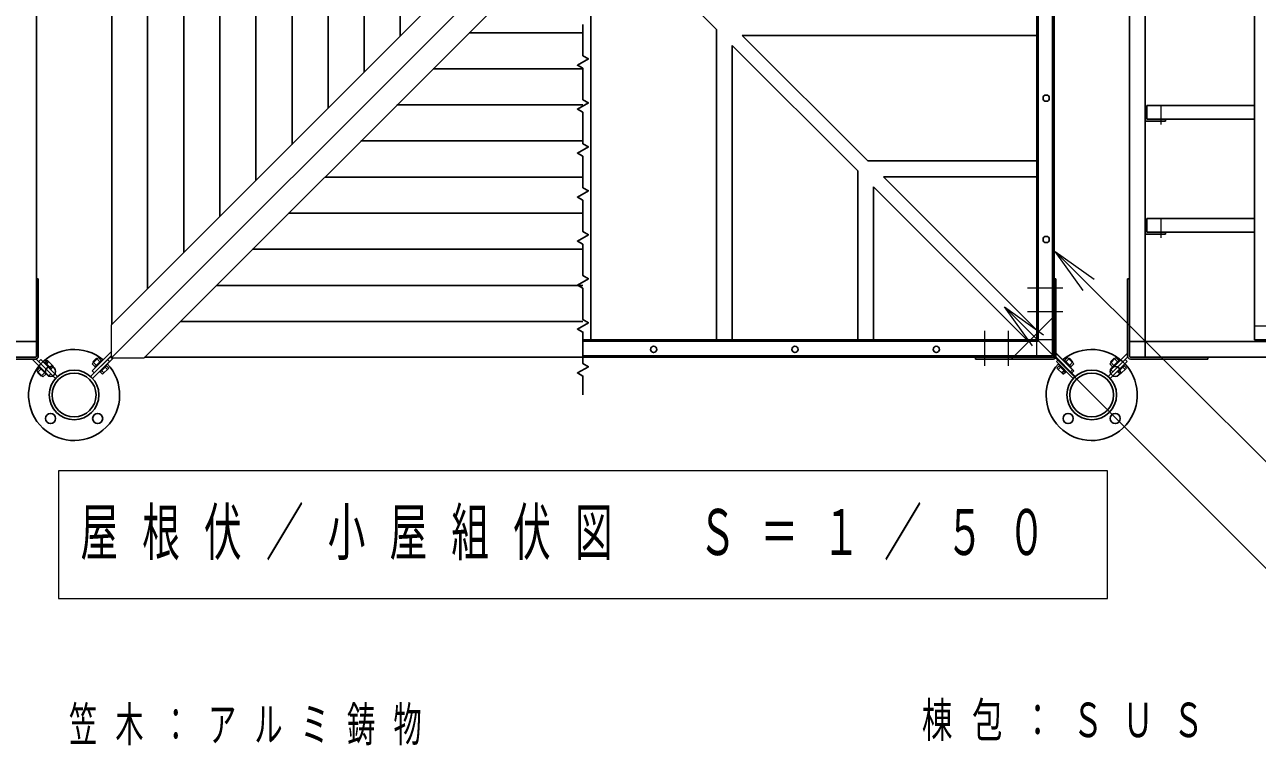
# Model space of a CAD drawing. Units: millimetres on the paper, scale 1:50. Extents: x -365 to 10, y -38 to 257.
# Drawn here: x -268.8 to -190.3, y 134 to 179.9 of the extents above; entities that cross this region are included whole.
import ezdxf

# ---------------------------------------------------------------- set-up
doc = ezdxf.new("R2010")
doc.units = ezdxf.units.MM
doc.linetypes.add('USER1', pattern=[4.5, 2.5, -2])
doc.linetypes.add('USER2', pattern=[6, 3, -1, 1, -1])
doc.layers.add('LY_1', color=7, linetype='Continuous', lineweight=25)
doc.styles.add('ＭＳ ゴシック', font='')
doc.styles.get('ＭＳ ゴシック').set_extended_font_data('MS Gothic')

msp = doc.modelspace()

# ---------------------------------------------------------------- linework, layer by layer
at = {"layer": 'LY_1'}
for p, q in [((-197.491, 218.714), (-197.491, 158.714)), ((-268.091, 161.314), (-268.091, 216.114)), ((-198.491, 216.114), (-198.491, 161.314)), ((-190.531, 188.714), (-190.531, 159.814)), ((-224.791, 179.577), (-233.291, 188.077)), ((-215.154, 171.214), (-223.154, 179.214)), ((-215.791, 170.577), (-223.791, 178.577)), ((-190.531, 174.754), (-197.391, 174.754)), ((-197.391, 173.874), (-197.391, 174.754)), ((-197.491, 173.754), (-196.191, 173.754)), ((-190.531, 173.874), (-197.391, 173.874)), ((-196.191, 173.754), (-196.191, 173.874)), ((-205.027, 159.814), (-214.791, 169.577)), ((-204.391, 160.45), (-214.154, 170.214)), ((-190.531, 167.554), (-197.391, 167.554)), ((-197.391, 166.674), (-197.391, 167.554)), ((-197.491, 166.554), (-196.191, 166.554)), ((-190.531, 166.674), (-197.391, 166.674)), ((-196.191, 166.554), (-196.191, 166.674)), ((-268.091, 163.714), (-267.971, 163.714)), ((-268.091, 163.714), (-268.091, 158.774)), ((-267.971, 163.714), (-267.971, 158.774)), ((-203.291, 163.714), (-203.291, 158.774)), ((-203.171, 163.714), (-203.291, 163.714)), ((-203.171, 163.714), (-203.291, 163.714)), ((-203.291, 163.714), (-203.291, 158.774)), ((-203.171, 163.714), (-203.171, 158.774)), ((-203.171, 163.714), (-203.171, 158.774)), ((-198.611, 163.714), (-198.491, 163.714)), ((-198.611, 163.714), (-198.611, 158.774)), ((-198.491, 163.714), (-198.491, 158.774)), ((-328.091, 159.714), (-268.091, 159.714)), ((-198.491, 159.714), (-138.491, 159.714)), ((-190.531, 159.814), (-189.651, 159.814)), ((-273.091, 158.714), (-268.151, 158.714)), ((-273.091, 158.594), (-268.151, 158.594)), ((-267.292, 157.533), (-268.353, 158.594)), ((-266.87, 157.365), (-268.098, 158.594)), ((-264.639, 157.493), (-263.291, 158.841)), ((-264.639, 157.493), (-263.338, 158.794)), ((-264.149, 158.695), (-264.545, 158.299)), ((-264.542, 157.844), (-263.291, 159.095)), ((-264.512, 157.365), (-263.21, 158.667)), ((-264.271, 158.647), (-264.497, 158.421)), ((-264.05, 158.426), (-264.271, 158.647)), ((-263.965, 158.511), (-264.149, 158.695)), ((-208.291, 158.714), (-203.351, 158.714)), ((-208.291, 158.714), (-208.291, 158.594)), ((-208.291, 158.714), (-208.291, 158.594)), ((-208.291, 158.714), (-203.351, 158.714)), ((-208.291, 158.594), (-203.351, 158.594)), ((-208.291, 158.594), (-203.351, 158.594)), ((-202.039, 157.844), (-203.291, 159.095)), ((-201.943, 157.493), (-203.291, 158.841)), ((-202.11, 157.915), (-203.171, 158.975)), ((-202.11, 157.915), (-203.171, 158.975)), ((-201.943, 157.493), (-203.171, 158.721)), ((-201.943, 157.493), (-203.171, 158.721)), ((-202.616, 158.511), (-202.432, 158.695)), ((-202.616, 158.511), (-202.432, 158.695)), ((-202.616, 158.511), (-202.432, 158.695)), ((-202.531, 158.426), (-202.311, 158.647)), ((-202.531, 158.427), (-202.311, 158.647)), ((-202.531, 158.426), (-202.311, 158.647)), ((-202.432, 158.695), (-202.036, 158.299)), ((-202.432, 158.695), (-202.036, 158.299)), ((-202.432, 158.695), (-202.036, 158.299)), ((-202.311, 158.647), (-202.084, 158.421)), ((-202.311, 158.647), (-202.084, 158.421)), ((-202.311, 158.647), (-202.084, 158.421)), ((-199.839, 157.493), (-198.611, 158.721)), ((-199.349, 158.695), (-199.745, 158.299)), ((-199.471, 158.647), (-199.697, 158.421)), ((-199.672, 157.915), (-198.611, 158.975)), ((-199.25, 158.426), (-199.471, 158.647)), ((-199.165, 158.511), (-199.349, 158.695)), ((-193.491, 158.714), (-198.431, 158.714)), ((-193.491, 158.594), (-198.431, 158.594)), ((-195.891, 158.714), (-141.091, 158.714)), ((-193.491, 158.714), (-193.491, 158.594)), ((-267.889, 158.039), (-268.072, 157.855)), ((-268.072, 157.855), (-267.676, 157.459)), ((-267.804, 157.954), (-268.024, 157.734)), ((-267.815, 158.565), (-267.942, 158.438)), ((-267.857, 158.098), (-267.903, 158.053)), ((-267.903, 158.053), (-267.478, 157.629)), ((-266.743, 157.493), (-267.815, 158.565)), ((-267.603, 158.353), (-267.558, 158.398)), ((-267.558, 158.398), (-267.133, 157.974)), ((-267.543, 158.384), (-267.402, 158.525)), ((-267.459, 158.299), (-267.317, 158.441)), ((-267.402, 158.525), (-267.006, 158.129)), ((-267.232, 158.073), (-267.091, 158.214)), ((-267.179, 157.929), (-267.133, 157.974)), ((-267.147, 157.988), (-267.006, 158.129)), ((-264.361, 158.115), (-264.545, 158.299)), ((-264.415, 157.717), (-264.542, 157.844)), ((-264.512, 157.365), (-263.439, 158.438)), ((-264.276, 158.2), (-264.497, 158.421)), ((-263.951, 158.525), (-264.375, 158.101)), ((-264.33, 158.056), (-264.375, 158.101)), ((-264.076, 157.801), (-264.03, 157.756)), ((-263.606, 158.18), (-264.03, 157.756)), ((-263.906, 158.48), (-263.951, 158.525)), ((-263.931, 157.855), (-263.79, 157.714)), ((-263.479, 158.025), (-263.875, 157.629)), ((-263.705, 158.081), (-263.564, 157.94)), ((-263.651, 158.226), (-263.606, 158.18)), ((-263.62, 158.166), (-263.479, 158.025)), ((-263.439, 158.438), (-263.567, 158.565)), ((-203.142, 158.438), (-203.015, 158.565)), ((-203.142, 158.438), (-203.015, 158.565)), ((-203.142, 158.438), (-203.015, 158.565)), ((-202.07, 157.365), (-203.142, 158.438)), ((-202.07, 157.365), (-203.142, 158.438)), ((-202.07, 157.365), (-203.142, 158.438)), ((-202.961, 158.166), (-203.103, 158.025)), ((-202.961, 158.166), (-203.103, 158.025)), ((-202.961, 158.166), (-203.103, 158.025)), ((-203.103, 158.025), (-202.707, 157.629)), ((-203.103, 158.025), (-202.707, 157.629)), ((-203.103, 158.025), (-202.707, 157.629)), ((-202.876, 158.081), (-203.018, 157.94)), ((-202.876, 158.081), (-203.018, 157.94)), ((-202.876, 158.081), (-203.018, 157.94)), ((-202.93, 158.226), (-202.975, 158.18)), ((-202.93, 158.226), (-202.975, 158.18)), ((-202.93, 158.226), (-202.975, 158.18)), ((-202.975, 158.18), (-202.551, 157.756)), ((-202.975, 158.18), (-202.551, 157.756)), ((-202.975, 158.18), (-202.551, 157.756)), ((-202.65, 157.855), (-202.792, 157.714)), ((-202.65, 157.855), (-202.792, 157.714)), ((-202.65, 157.855), (-202.792, 157.714)), ((-202.676, 158.48), (-202.63, 158.526)), ((-202.676, 158.48), (-202.63, 158.525)), ((-202.676, 158.48), (-202.63, 158.525)), ((-202.63, 158.526), (-202.206, 158.101)), ((-202.63, 158.525), (-202.206, 158.101)), ((-202.63, 158.525), (-202.206, 158.101)), ((-202.506, 157.801), (-202.551, 157.756)), ((-202.506, 157.801), (-202.551, 157.756)), ((-202.506, 157.801), (-202.551, 157.756)), ((-202.305, 158.2), (-202.084, 158.421)), ((-202.305, 158.2), (-202.084, 158.421)), ((-202.305, 158.2), (-202.084, 158.421)), ((-202.251, 158.056), (-202.206, 158.101)), ((-202.251, 158.056), (-202.206, 158.101)), ((-202.251, 158.056), (-202.206, 158.101)), ((-202.237, 157.787), (-202.11, 157.915)), ((-202.237, 157.787), (-202.11, 157.915)), ((-202.22, 158.115), (-202.036, 158.299)), ((-202.22, 158.115), (-202.036, 158.299)), ((-202.22, 158.115), (-202.036, 158.299)), ((-202.166, 157.717), (-202.039, 157.844)), ((-199.561, 158.115), (-199.745, 158.299)), ((-199.712, 157.365), (-198.639, 158.438)), ((-199.476, 158.2), (-199.697, 158.421)), ((-199.544, 157.787), (-199.672, 157.915)), ((-199.151, 158.525), (-199.575, 158.101)), ((-199.53, 158.056), (-199.575, 158.101)), ((-199.276, 157.801), (-199.23, 157.756)), ((-198.806, 158.18), (-199.23, 157.756)), ((-199.106, 158.48), (-199.151, 158.525)), ((-199.131, 157.855), (-198.99, 157.714)), ((-198.679, 158.025), (-199.075, 157.629)), ((-198.905, 158.081), (-198.764, 157.94)), ((-198.851, 158.226), (-198.806, 158.18)), ((-198.82, 158.166), (-198.679, 158.025)), ((-198.639, 158.438), (-198.767, 158.565)), ((-268.024, 157.734), (-267.798, 157.507)), ((-267.577, 157.728), (-267.798, 157.507)), ((-267.493, 157.643), (-267.676, 157.459)), ((-267.433, 157.674), (-267.478, 157.629)), ((-267.164, 157.66), (-267.292, 157.533)), ((-264.016, 157.77), (-263.875, 157.629)), ((-202.565, 157.77), (-202.707, 157.629)), ((-202.565, 157.77), (-202.707, 157.629)), ((-202.565, 157.77), (-202.707, 157.629)), ((-199.216, 157.77), (-199.075, 157.629))]:
    msp.add_line(p, q, dxfattribs=at)
at = {"layer": 'LY_1', "color": 4}
for p, q in [((-263.291, 188.714), (-263.291, 160.8)), ((-203.291, 188.714), (-203.291, 159.814)), ((-203.291, 159.814), (-203.391, 159.814)), ((-233.291, 158.714), (-261.205, 158.714)), ((-233.291, 158.714), (-261.205, 158.714)), ((-233.291, 158.714), (-204.391, 158.714)), ((-204.391, 158.714), (-204.391, 158.814))]:
    msp.add_line(p, q, dxfattribs=at)
at = {"layer": 'LY_1', "color": 12}
for p, q in [((-261.011, 188.714), (-261.011, 163.079)), ((-258.713, 188.714), (-258.713, 165.378)), ((-256.414, 188.714), (-256.414, 167.677)), ((-254.115, 188.714), (-254.115, 169.975)), ((-251.816, 188.714), (-251.816, 172.274)), ((-249.517, 188.714), (-249.517, 174.573)), ((-247.219, 188.714), (-247.219, 176.872)), ((-244.92, 188.714), (-244.92, 179.17)), ((-233.291, 179.383), (-240.535, 179.383)), ((-233.291, 179.383), (-240.535, 179.383)), ((-233.291, 177.084), (-242.834, 177.084)), ((-233.291, 177.084), (-242.834, 177.084)), ((-233.291, 174.786), (-245.133, 174.786)), ((-233.291, 174.786), (-245.133, 174.786)), ((-233.291, 172.487), (-247.431, 172.487)), ((-233.291, 172.487), (-247.431, 172.487)), ((-233.291, 170.188), (-249.73, 170.188)), ((-233.291, 170.188), (-249.73, 170.188)), ((-233.291, 167.889), (-252.029, 167.889)), ((-233.291, 167.889), (-252.029, 167.889)), ((-233.291, 165.591), (-254.328, 165.591)), ((-233.291, 165.591), (-254.328, 165.591)), ((-233.291, 163.292), (-256.627, 163.292)), ((-233.291, 163.292), (-256.627, 163.292)), ((-233.291, 160.993), (-258.925, 160.993)), ((-233.291, 160.993), (-258.925, 160.993))]:
    msp.add_line(p, q, dxfattribs=at)
at = {"layer": 'LY_1', "color": 40}
for p, q in [((-204.391, 188.714), (-204.391, 159.814)), ((-204.311, 188.714), (-204.311, 159.734)), ((-203.391, 188.714), (-203.391, 158.814)), ((-233.291, 159.814), (-204.391, 159.814)), ((-233.291, 159.734), (-204.311, 159.734)), ((-233.291, 158.814), (-203.391, 158.814))]:
    msp.add_line(p, q, dxfattribs=at)
at = {"layer": 'LY_1', "color": 4, "linetype": 'USER1', "lineweight": 13}
for p, q in [((-204.291, 159.814), (-204.291, 188.714)), ((-204.391, 159.714), (-233.291, 159.714)), ((-204.391, 158.814), (-204.391, 159.714)), ((-203.391, 159.814), (-204.291, 159.814))]:
    msp.add_line(p, q, dxfattribs=at)
at = {"layer": 'LY_1', "color": 131}
for p, q in [((-236.291, 187.8), (-263.338, 160.753)), ((-232.791, 159.814), (-232.791, 187.577)), ((-236.291, 185.714), (-263.338, 158.667)), ((-236.291, 185.714), (-263.338, 158.667)), ((-236.291, 185.714), (-263.338, 158.667)), ((-234.205, 185.714), (-261.252, 158.667)), ((-234.205, 185.714), (-261.252, 158.667)), ((-224.791, 179.577), (-224.791, 159.814)), ((-223.154, 179.214), (-204.391, 179.214)), ((-223.791, 178.577), (-223.791, 159.814)), ((-215.154, 171.214), (-204.391, 171.214)), ((-215.791, 170.577), (-215.791, 159.814)), ((-214.791, 169.577), (-214.791, 159.814)), ((-214.154, 170.214), (-204.391, 170.214))]:
    msp.add_line(p, q, dxfattribs=at)
at = {"layer": 'LY_1', "linetype": 'USER2', "lineweight": 13}
for p, q in [((-196.491, 174.754), (-196.491, 173.527)), ((-196.491, 167.554), (-196.491, 166.327)), ((-202.736, 163.114), (-204.975, 163.114)), ((-202.736, 161.614), (-204.975, 161.614)), ((-207.691, 158.159), (-207.691, 160.398)), ((-206.191, 158.159), (-206.191, 160.398)), ((-190.531, 160.714), (-189.305, 160.714))]:
    msp.add_line(p, q, dxfattribs=at)
at = {"layer": 'LY_1', "lineweight": 13}
for p, q in [((-203.21, 165.445), (-201.087, 163.325)), ((-203.21, 165.445), (-200.734, 163.679)), ((-201.44, 162.972), (-203.21, 165.445)), ((-206.438, 161.917), (-204.317, 159.796)), ((-206.438, 161.917), (-203.963, 160.149)), ((-204.67, 159.442), (-206.438, 161.917)), ((-266.691, 151.481), (-266.691, 143.348)), ((-199.891, 151.481), (-266.691, 151.481)), ((-199.891, 143.348), (-199.891, 151.481)), ((-266.691, 143.348), (-199.891, 143.348))]:
    msp.add_line(p, q, dxfattribs=at)
at = {"layer": 'LY_1', "color": 2}
for p, q in [((-203.291, 163.714), (-203.171, 163.714)), ((-203.291, 163.714), (-203.291, 158.714)), ((-203.171, 163.714), (-203.171, 158.774)), ((-204.291, 160.314), (-204.891, 159.714)), ((-208.291, 158.594), (-208.291, 158.714)), ((-208.291, 158.714), (-203.291, 158.714)), ((-208.291, 158.594), (-203.351, 158.594))]:
    msp.add_line(p, q, dxfattribs=at)
at = {"layer": 'LY_1', "color": 2, "linetype": 'USER1', "lineweight": 13}
for p, q in [((-203.171, 161.434), (-204.291, 160.314)), ((-204.891, 159.714), (-206.011, 158.594))]:
    msp.add_line(p, q, dxfattribs=at)
at = {"layer": 'LY_1', "color": 131, "lineweight": 13}
for p in [(-263.338, 160.753), (-261.252, 158.667), (-261.252, 158.667)]:
    msp.add_line(p, (-263.338, 158.667), dxfattribs=at)
at = {"layer": 'LY_1'}
msp.add_lwpolyline([(-233.291, 156.314), (-233.291, 157.514), (-233.637, 157.714), (-232.944, 158.114), (-233.291, 158.314), (-233.291, 160.314), (-233.637, 160.514), (-232.944, 160.914), (-233.291, 161.114), (-233.291, 163.114), (-233.637, 163.314), (-232.944, 163.714), (-233.291, 163.914), (-233.291, 165.914), (-233.637, 166.114), (-232.944, 166.514), (-233.291, 166.714), (-233.291, 168.714), (-233.637, 168.914), (-232.944, 169.314), (-233.291, 169.514), (-233.291, 171.514), (-233.637, 171.714), (-232.944, 172.114), (-233.291, 172.314), (-233.291, 174.314), (-233.637, 174.514), (-232.944, 174.914), (-233.291, 175.114), (-233.291, 177.114), (-233.637, 177.314), (-232.944, 177.714), (-233.291, 177.914), (-233.291, 179.914)], dxfattribs=at)
at = {"layer": 'LY_1', "lineweight": 13}
for points in [[(-203.21, 165.445), (-188.667, 150.923), (-143.385, 150.923)], [(-206.438, 161.917), (-189.033, 144.512), (-146.623, 144.512)]]:
    msp.add_lwpolyline(points, dxfattribs=at)
at = {"layer": 'LY_1'}
for centre, radius in [((-203.791, 175.214), 0.2), ((-203.791, 166.214), 0.2), ((-228.791, 159.214), 0.2), ((-219.791, 159.214), 0.2), ((-210.791, 159.214), 0.2), ((-267.191, 157.814), 0.32), ((-265.691, 156.314), 1.58), ((-265.691, 156.314), 1.58), ((-265.691, 156.314), 1.58), ((-200.891, 156.314), 1.58), ((-200.891, 156.314), 1.58), ((-200.891, 156.314), 1.58), ((-200.891, 156.314), 1.58), ((-199.391, 157.814), 0.32), ((-265.691, 156.314), 1.398), ((-265.691, 156.314), 1.398), ((-265.691, 156.314), 1.398), ((-200.891, 156.314), 1.398), ((-200.891, 156.314), 1.398), ((-200.891, 156.314), 1.398), ((-200.891, 156.314), 1.398), ((-267.191, 154.814), 0.32), ((-264.191, 154.814), 0.32), ((-202.391, 154.814), 0.32), ((-199.391, 154.814), 0.32)]:
    msp.add_circle(centre, radius, dxfattribs=at)
for centre, radius, start, end in [((-265.691, 156.314), 2.9, 50.34217, 43.22157), ((-268.151, 158.774), 0.06, 270, 0), ((-268.151, 158.774), 0.18, 270, 0), ((-200.891, 156.314), 2.9, 136.77843, 129.65783), ((-203.351, 158.774), 0.18, 270, 0), ((-203.351, 158.774), 0.06, 270, 0), ((-203.351, 158.774), 0.06, 270, 0), ((-203.351, 158.774), 0.18, 270, 0), ((-198.431, 158.774), 0.18, 180, 270), ((-198.431, 158.774), 0.06, 180, 270)]:
    msp.add_arc(centre, radius, start, end, dxfattribs=at)
at = {"layer": 'LY_1', "color": 2}
msp.add_arc((-203.351, 158.774), 0.18, 270, 0, dxfattribs=at)

# ---------------------------------------------------------------- texts
at = {"layer": 'LY_1', "attachment_point": 4, "style": 'ＭＳ ゴシック'}
for s, insert, char_height in [('\\T1.64;\\W0.6;屋根伏／小屋組伏図\u3000Ｓ＝１／５０', (-265.291, 147.414), 2.933), ('\\T1.64;\\W0.6;笠木：アルミ鋳物', (-266.019, 135.22), 2.199), ('\\T1.64;\\W0.65;棟包：ＳＵＳ', (-211.707, 135.502), 2.199)]:
    msp.add_mtext(s, dxfattribs=dict(at, insert=insert, char_height=char_height))

doc.saveas('drawing.dxf')
